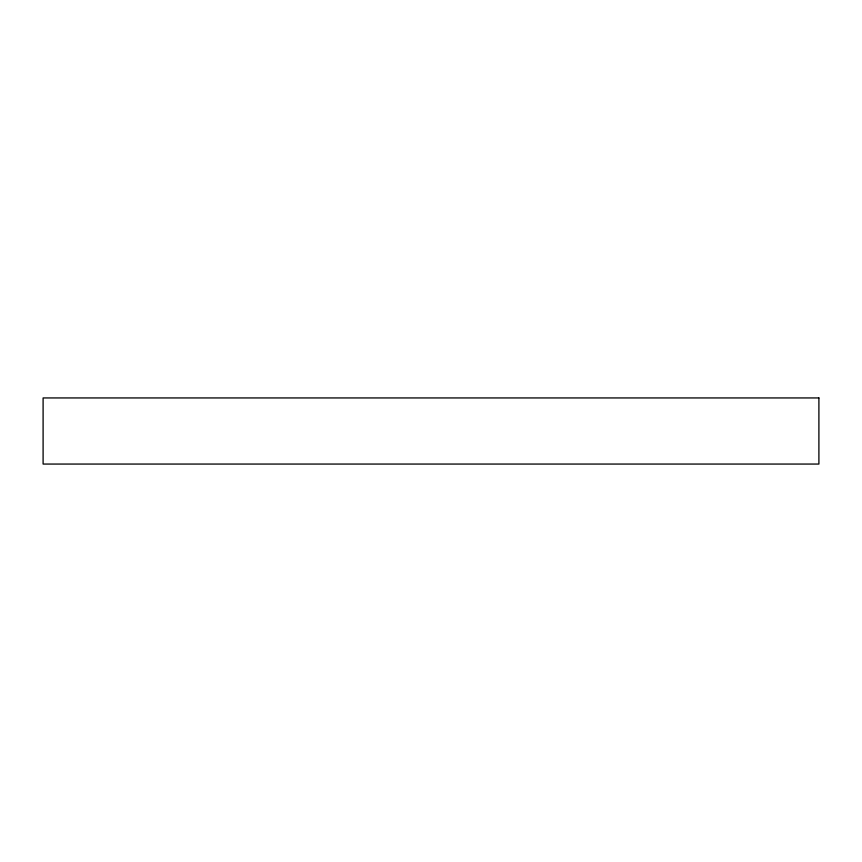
<?xml version="1.0" encoding="UTF-8"?>
<svg xmlns="http://www.w3.org/2000/svg" width="862" height="862" viewBox="0 0 862 862"><rect width="100%" height="100%" fill="white"/><g stroke="black" fill="none" stroke-linecap="round" stroke-linejoin="round"><path stroke-width="1.29" d="M818.9 397.942L43.1 397.942L43.1 464.058L818.9 464.058L818.9 397.942"/></g></svg>
